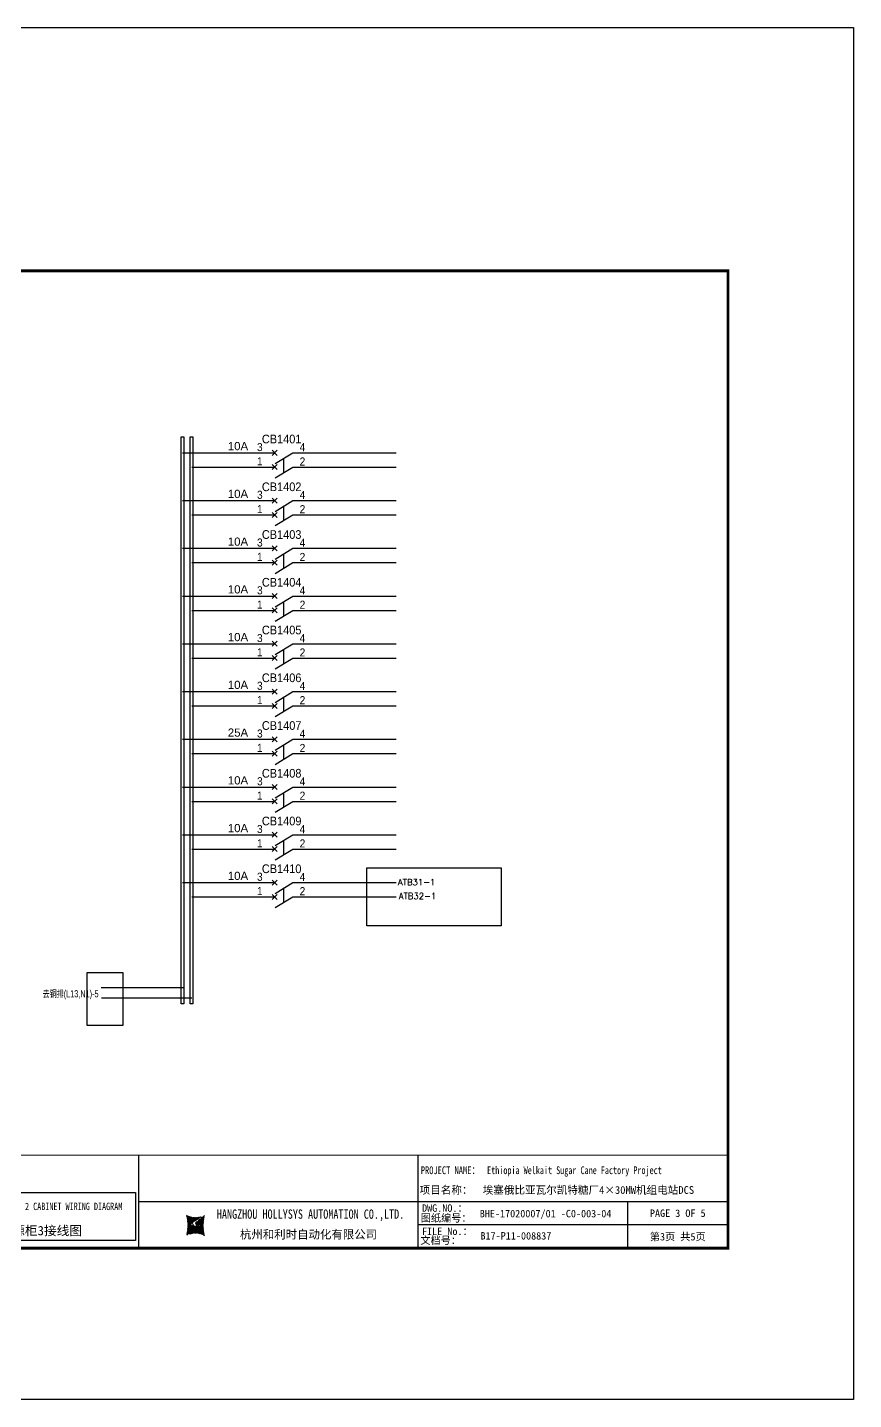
# Model space of a CAD drawing. Extents: x 81444 to 119867, y -54538 to -29386.
# Drawn here: x 103356 to 106019, y -46258 to -41832 of the extents above; entities that cross this region are included whole.
import ezdxf
from ezdxf.enums import TextEntityAlignment as Align
from ezdxf.lldxf.tags import DXFTag

# ---------------------------------------------------------------- set-up
doc = ezdxf.new("R2010")
doc.units = 0
doc.header["$LTSCALE"] = 100
doc.header["$MEASUREMENT"] = 0
for name, color, linetype in [('t', 1, 'Continuous'), ('标准图框及表格', 7, 'Continuous'), ('空气开关', 7, 'Continuous')]:
    doc.layers.add(name, color=color, linetype=linetype)
doc.styles.add('HZ', font='arial.ttf', dxfattribs={"width": 0.7})
doc.styles.add('SIMPLEX', font='simplex')
doc.styles.get("Standard").update_dxf_attribs({"font": ''})
doc.styles.get('Standard').set_extended_font_data('SimSun')
tags = doc.linetypes.add('CENTER', pattern=[2, 1.25, -0.25, 0.25, -0.25]).pattern_tags.tags
tags[10:11] = [DXFTag(74, 4), DXFTag(75, 0), DXFTag(340, '0'), DXFTag(46, 1.0), DXFTag(50, 0.0), DXFTag(44, 0.0), DXFTag(45, 0.0)]
tags[8:9] = [DXFTag(74, 4), DXFTag(75, 0), DXFTag(340, '0'), DXFTag(46, 1.0), DXFTag(50, 0.0), DXFTag(44, 0.0), DXFTag(45, 0.0)]
tags[6:7] = [DXFTag(74, 4), DXFTag(75, 0), DXFTag(340, '0'), DXFTag(46, 1.0), DXFTag(50, 0.0), DXFTag(44, 0.0), DXFTag(45, 0.0)]
tags[4:5] = [DXFTag(74, 4), DXFTag(75, 0), DXFTag(340, '0'), DXFTag(46, 1.0), DXFTag(50, 0.0), DXFTag(44, 0.0), DXFTag(45, 0.0)]
tags = doc.linetypes.add('HIDDEN', pattern=[0.375, 0.25, -0.125]).pattern_tags.tags
tags[6:7] = [DXFTag(74, 4), DXFTag(75, 0), DXFTag(340, '0'), DXFTag(46, 1.0), DXFTag(50, 0.0), DXFTag(44, 0.0), DXFTag(45, 0.0)]
tags[4:5] = [DXFTag(74, 4), DXFTag(75, 0), DXFTag(340, '0'), DXFTag(46, 1.0), DXFTag(50, 0.0), DXFTag(44, 0.0), DXFTag(45, 0.0)]
pattern_1 = [(45, (0, 0), (-0.736262898216564, 0.7362628982165641), [])]

# ---------------------------------------------------------------- blocks, each defined once
blk = doc.blocks.new('供电端子')
at = {"style": 'HZ', "width": 0.7}
blk.add_attdef('供电端子', (0, 0), '', height=17, dxfattribs=at)
blk = doc.blocks.new('图框')
at = {"layer": '标准图框及表格'}
h = blk.add_hatch(dxfattribs=at)
h.set_pattern_fill('ANSI31', color=5, scale=8.329863809039892, style=0)
h.set_pattern_definition(pattern_1)
edge = h.paths.add_edge_path()
edge.add_arc((2399.257256036391, -2998.153851416566), 55.18534773488954, 238.1092081981581, 291.6531626184834)
edge.add_line((2419.619937407027, -3049.445018414634), (2388.525499730735, -3070.242821799802))
edge.add_arc((2238.907377712399, -3078.328790578547), 135.3602868968974, 346.3915348661821, 374.2500326978034)
edge.add_line((2370.467593623529, -3110.177132109857), (2397.50623789792, -3087.85242802291))
edge.add_line((2391.339199201146, -3080.281448750429), (2396.143986595598, -3080.898839897796))
edge.add_spline(control_points=[(2397.470018868538, -3087.887634953957), (2398.35948137939, -3087.023080631327), (2399.970992452319, -3085.456697735681), (2399.869182150054, -3081.252294174519), (2397.426500162081, -3081.012803431273), (2396.121921064187, -3080.884897048199)], knot_values=[0, 0, 0, 0, 6.844331067525468, 12.40042740766005, 18.76924275352248, 18.76924275352248, 18.76924275352248, 18.76924275352248], weights=[1, 1, 1, 1, 1, 1], degree=3, periodic=0)
edge.add_spline(control_points=[(2388.515363058686, -3070.265433304907), (2387.789374929038, -3070.86905758363), (2386.478198365832, -3071.959237952229), (2385.544096281083, -3073.38263759949), (2385.127199159644, -3074.017912079413)], knot_values=[0, 0, 0, 0, 5.253673658024614, 9.488438564008057, 9.488438564008057, 9.488438564008057, 9.488438564008057], weights=[1, 1, 1, 1, 1], degree=3, periodic=0)
edge.add_spline(control_points=[(2386.272665588534, -3072.281716856574), (2385.721471206634, -3072.905523096015), (2384.632427465753, -3074.386714445929), (2384.912828655535, -3077.72895088909), (2387.858851342782, -3079.895552619193), (2390.185443934519, -3080.145534927004), (2391.314573401905, -3080.266855002868)], knot_values=[10.66597461496156, 10.66597461496156, 10.66597461496156, 10.66597461496156, 18.97770399508879, 28.89455822145742, 41.119553648298, 52.64692538081317, 52.64692538081317, 52.64692538081317, 52.64692538081317], weights=[1, 1, 1, 1, 1, 1, 1], degree=3, periodic=0)
h = blk.add_hatch(dxfattribs=at)
h.set_pattern_fill('ANSI31', color=3, scale=8.329863809039892, style=0)
h.set_pattern_definition(pattern_1)
edge = h.paths.add_edge_path()
edge.add_line((2402.469732125144, -3075.776359090531), (2407.706041465404, -3076.440586092609))
edge.add_spline(control_points=[(2401.044493204623, -3068.769946203269), (2400.155030693568, -3069.634500525768), (2398.543519620813, -3071.200883421574), (2398.645329922932, -3075.40528698259), (2401.088011911052, -3075.644777725895), (2402.392591008975, -3075.772684108895)], knot_values=[0, 0, 0, 0, 6.844331067526932, 12.40042740766158, 18.76924275352342, 18.76924275352342, 18.76924275352342, 18.76924275352342], weights=[1, 1, 1, 1, 1, 1], degree=3, periodic=0)
edge.add_line((2428.046918449632, -3046.480449047325), (2401.008274175249, -3068.805153134272))
edge.add_spline(control_points=[(2412.625169549749, -3083.918607966574), (2413.015644598316, -3083.422785431954), (2413.86377905187, -3082.052674005965), (2413.601683417044, -3078.928630268005), (2410.655660730175, -3076.762028538062), (2408.329068138031, -3076.512046230251), (2407.199938671052, -3076.390726154226)], knot_values=[12.65408913243743, 12.65408913243743, 12.65408913243743, 12.65408913243743, 18.97770399508879, 28.89455822145742, 41.119553648298, 52.64692538081317, 52.64692538081317, 52.64692538081317, 52.64692538081317], weights=[1, 1, 1, 1, 1, 1, 1], degree=3, periodic=0)
edge.add_line((2411.626283690712, -3084.975693399283), (2412.781242849298, -3083.732051979769))
edge.add_line((2410.021343801694, -3086.399138189481), (2411.626283690712, -3084.975693399414))
edge.add_line((2378.894574665755, -3107.212562742519), (2409.989012342048, -3086.414759357351))
edge.add_arc((2399.257256036391, -3158.503729740543), 55.18534773488965, 58.10920819815809, 111.6531626184834)
edge.add_arc((2559.607134360383, -3078.328790578547), 135.360286896897, 166.3915348661823, 194.2500326978024)
at = {"color": 7}
for p, q in [((2215.642035047145, -2851.581424744189), (2215.642035047145, -3151.581424744189)), ((3115.642035047145, -2851.581424744189), (3115.642035047145, -3151.581424744189)), ((0, -2911.581424744189), (1340.158172602998, -2911.581424744189)), ((2215.642035047145, -3001.581424744189), (3115.642035047145, -3001.581424744189)), ((3115.642035047145, -3001.581424744189), (4115.642035047145, -3001.581424744189)), ((3791.785572043125, -3001.581424744189), (3791.785572043125, -3151.581424744189)), ((0, -3031.581424744189), (1340.158172602998, -3031.581424744189)), ((4115.642035047145, -3076.581424744189), (3115.642035047145, -3076.581424744189))]:
    blk.add_line(p, q, dxfattribs=at)
at = {"color": 7, "const_width": 3}
blk.add_lwpolyline([(4115.642035047145, -2851.581424744189), (0, -2851.581424744189)], dxfattribs=at)
at = {"layer": 't', "color": 7}
for p, q in [((31.94938321653171, -2904.992613363662), (59.89920926059131, -2859.122325316828)), ((87.8490353046218, -2904.992613363662), (59.89920926059131, -2859.122325316828)), ((31.94938321653171, -2904.992613363662), (87.8490353046218, -2904.992613363662)), ((31.94938321653171, -2992.977239491032), (59.89920926059131, -2947.106951444141)), ((87.8490353046218, -2992.977239491032), (59.89920926059131, -2947.106951444141)), ((31.94938321653171, -2992.977239491032), (87.8490353046218, -2992.977239491032))]:
    blk.add_line(p, q, dxfattribs=at)
at = {"layer": 't', "color": 7, "const_width": 9.61519705431492}
blk.add_lwpolyline([(4115.642035047145, -3151.581424744189), (4115.642035047145, 0), (0, 0), (0, -3151.581424744189)], close=True, dxfattribs=at)
at = {"layer": 't', "color": 7, "const_width": 2.40379926357873}
for points in [[(118.7653193609731, -2852.783324375967), (118.7653193609731, -3151.581424744189)], [(299.0502641293569, -2852.783324375967), (299.0502641293569, -3151.581424744189)], [(604.3883150879992, -2852.783324375967), (604.3883150879992, -3156.41304604568)], [(791.9882990770857, -2852.783324375967), (791.9882990770857, -3156.41304604568)], [(979.588283066143, -2852.783324375967), (979.588283066143, -3156.41304604568)], [(1159.873227834585, -2852.783324375967), (1159.873227834585, -3156.41304604568)], [(1340.158172602998, -2852.783324375967), (1340.158172602998, -3156.41304604568)]]:
    blk.add_lwpolyline(points, dxfattribs=at)
at = {"color": 7, "linetype": 'CENTER'}
for s, height, p in [('图纸编号：', 24, (3125.2212882557, -3066.664538382978)), ('杭州和利时自动化有限公司', 27, (2542.549152440595, -3121.114498389041)), ('文档号：', 24, (3124.032392707933, -3138.728717091954))]:
    blk.add_text(s, height=height, dxfattribs=at).set_placement(p)
at = {"color": 7, "flags": 8}
for tag, p, height in [('DWG.NAME:', (1381.636459220965, -2910.37952511241), 25), ('PROJECTNAME:', (3125.480185663539, -2912.807924402037), 24), ('PROJECTNAME：', (3339.10867075545, -2913.108539231762), 25), ('DWG.NO.:', (3128.186172261583, -3030.402470643486), 24), ('图纸编号', (3315.362718925957, -3052.404678158069), 24), ('FILENO.:', (3128.672545599984, -3106.104124450346), 24), ('文档号', (3317.726365529132, -3124.132485953713), 24)]:
    blk.add_attdef(tag, p, '', height=height, dxfattribs=at)
for tag, height, p in [('A', 23, (59.89920926059131, -2974.881554149018)), ('设计时间', 23, (213.8658221408186, -2974.881554149018)), ('RENLIU', 24, (698.1883070825425, -2950.380597809435)), ('SHUFENWANG', 24, (885.7882910716289, -2950.380597809435)), ('FANGHOU', 24, (1069.730755450379, -2950.380597809435)), ('DANDANLI', 24, (1250.015700218792, -2950.380597809435)), ('刘仁', 23, (698.1883070825425, -3002.188376027443)), ('王姝芬', 23, (885.7882910716289, -3002.188376027443)), ('侯方', 23, (1069.730755450379, -3002.188376027443)), ('李丹丹', 23, (1250.015700218792, -3002.188376027443)), ('#10STATIONONTROLCABINETCOVER', 30, (1777.900103825072, -3017.182374560078)), ('REV.', 24, (59.38265968048654, -3063.048954873535)), ('DATE', 24, (208.907791745165, -3063.048954873535)), ('DESCRIPTION', 24, (451.7192896086781, -3063.048954873535)), ('PREPARED', 24, (698.1883070825425, -3063.048954873535)), ('CHECKED', 24, (885.7882910716144, -3063.048954873535)), ('SIGNED', 24, (1069.730755450364, -3063.048954873535)), ('APPROVED', 24, (1250.015700218792, -3063.048954873535)), ('PAGEXOFX', 24, (3953.713803545135, -3039.081424744189)), ('图纸名称', 30, (1777.900103825072, -3094.695064044037)), ('第几页共几页', 24, (3953.713803545135, -3114.081424744189))]:
    blk.add_attdef(tag, text='', height=height, dxfattribs=at).set_placement(p, align=Align.MIDDLE)
for tag, p in [('图纸名称:', (1377.81237181677, -2965.923337057193)), ('项目名称：', (3121.562334825969, -2984.305160940257)), ('项目名称：', (3325.036680579346, -2984.305160940257))]:
    blk.add_attdef(tag, text='', height=25, dxfattribs=at).set_placement(p, align=Align.BOTTOM_LEFT)
at = {"color": 7, "width": 0.8, "flags": 8}
blk.add_attdef('HANGZHOUHOLLYSYSAUTOMATIONCO.,LTD.', text='', height=24, dxfattribs=at).set_placement((2770.082304289484, -3045.714803244191), align=Align.MIDDLE)
at = {"layer": 't', "color": 7}
for s, p in [('版次', (59.89920926059131, -3117.600441270843)), ('日  期', (204.1999693705875, -3117.600441270843)), ('描  述', (444.4895954714448, -3117.600441270843)), ('设  计', (701.4970341851513, -3117.600441270843)), ('审  核', (885.5947788425256, -3117.600441270843)), ('会  签', (1065.022933075787, -3117.600441270843)), ('审  批', (1245.3078778442, -3117.600441270843))]:
    blk.add_text(s, height=25, dxfattribs=at).set_placement(p, align=Align.MIDDLE_CENTER)
at = {"layer": '标准图框及表格', "color": 5, "style": 'HZ'}
for s, p in [('pgqh', (2373.884875617339, -3059.677228196226)), ('hollilas', (2374.051901626051, -3085.968484618272))]:
    blk.add_text(s, height=5.205656721233694, dxfattribs=at).set_placement(p)
at = {"layer": '标准图框及表格', "color": 3, "style": 'HZ'}
for s, height, p in [('auto', 8.676094535389492, (2400.907127263781, -3074.200036411981)), ('hollysys', 4.338047267694746, (2402.5381050141, -3099.731461394062))]:
    blk.add_text(s, height=height, dxfattribs=at).set_placement(p)

msp = doc.modelspace()

# ---------------------------------------------------------------- linework, layer by layer
at = {"color": 43}
for p, q in [((103855.6807541408, -43204.25934521652), (104152.34536777, -43204.25934521652)), ((104210.8990990812, -43204.25934521652), (104544.5945612274, -43204.25934521652)), ((103855.6807541408, -43358.25934521652), (104152.34536777, -43358.25934521652)), ((104210.8990990812, -43358.25934521652), (104544.5945612274, -43358.25934521652)), ((103855.6807541408, -43512.25934521652), (104152.34536777, -43512.25934521652)), ((104210.8990990812, -43512.25934521652), (104544.5945612274, -43512.25934521652)), ((103855.6807541408, -43666.25934521652), (104152.34536777, -43666.25934521652)), ((104210.8990990812, -43666.25934521652), (104544.5945612274, -43666.25934521652)), ((103855.6807541408, -43820.25934521652), (104152.34536777, -43820.25934521652)), ((104210.8990990812, -43820.25934521652), (104544.5945612274, -43820.25934521652)), ((103855.6807541408, -43974.25934521652), (104152.34536777, -43974.25934521652)), ((104210.8990990812, -43974.25934521652), (104544.5945612274, -43974.25934521652)), ((103855.6807541408, -44128.25934521652), (104152.34536777, -44128.25934521652)), ((104210.8990990812, -44128.25934521652), (104544.5945612274, -44128.25934521652)), ((103855.6807541408, -44282.25934521652), (104152.34536777, -44282.25934521652)), ((104210.8990990812, -44282.25934521652), (104544.5945612274, -44282.25934521652)), ((103855.6807541408, -44436.25934521652), (104152.34536777, -44436.25934521652)), ((104210.8990990812, -44436.25934521652), (104544.5945612274, -44436.25934521652)), ((103855.6807541408, -44590.25934521652), (104152.34536777, -44590.25934521652)), ((104210.8990990812, -44590.25934521652), (104544.5945612274, -44590.25934521652)), ((103593.4875677331, -44929.24401705344), (103859.9962069171, -44929.24401705344))]:
    msp.add_line(p, q, dxfattribs=at)
at = {"color": 6}
for p, q in [((104160.4372466174, -43212.35122406385), (104144.2534889227, -43196.16746636918)), ((104144.2534889227, -43212.35122406385), (104160.4372466174, -43196.16746636918)), ((104154.4274241451, -43239.04733139415), (104210.8990990812, -43204.25934521652)), ((104144.2534889227, -43258.46285949535), (104160.4372466174, -43242.27910180068)), ((104160.4372466174, -43258.46285949535), (104144.2534889227, -43242.27910180068)), ((104154.4274241451, -43285.15896682565), (104210.8990990812, -43250.37098064802)), ((104160.4372466174, -43366.35122406385), (104144.2534889227, -43350.16746636918)), ((104144.2534889227, -43366.35122406385), (104160.4372466174, -43350.16746636918)), ((104154.4274241451, -43393.04733139415), (104210.8990990812, -43358.25934521652)), ((104160.4372466174, -43412.46285949535), (104144.2534889227, -43396.27910180068)), ((104144.2534889227, -43412.46285949535), (104160.4372466174, -43396.27910180068)), ((104154.4274241451, -43439.15896682565), (104210.8990990812, -43404.37098064802)), ((104144.2534889227, -43520.35122406385), (104160.4372466174, -43504.16746636918)), ((104160.4372466174, -43520.35122406385), (104144.2534889227, -43504.16746636918)), ((104154.4274241451, -43547.04733139415), (104210.8990990812, -43512.25934521652)), ((104144.2534889227, -43566.46285949535), (104160.4372466174, -43550.27910180068)), ((104160.4372466174, -43566.46285949535), (104144.2534889227, -43550.27910180068)), ((104154.4274241451, -43593.15896682565), (104210.8990990812, -43558.37098064802)), ((104160.4372466174, -43674.35122406385), (104144.2534889227, -43658.16746636918)), ((104144.2534889227, -43674.35122406385), (104160.4372466174, -43658.16746636918)), ((104154.4274241451, -43701.04733139415), (104210.8990990812, -43666.25934521652)), ((104160.4372466174, -43720.46285949535), (104144.2534889227, -43704.27910180068)), ((104144.2534889227, -43720.46285949535), (104160.4372466174, -43704.27910180068)), ((104154.4274241451, -43747.15896682565), (104210.8990990812, -43712.37098064802)), ((104144.2534889227, -43828.35122406385), (104160.4372466174, -43812.16746636918)), ((104160.4372466174, -43828.35122406385), (104144.2534889227, -43812.16746636918)), ((104154.4274241451, -43855.04733139415), (104210.8990990812, -43820.25934521652)), ((104144.2534889227, -43874.46285949535), (104160.4372466174, -43858.27910180068)), ((104160.4372466174, -43874.46285949535), (104144.2534889227, -43858.27910180068)), ((104154.4274241451, -43901.15896682565), (104210.8990990812, -43866.37098064802)), ((104160.4372466174, -43982.35122406385), (104144.2534889227, -43966.16746636918)), ((104144.2534889227, -43982.35122406385), (104160.4372466174, -43966.16746636918)), ((104154.4274241451, -44009.04733139415), (104210.8990990812, -43974.25934521652)), ((104160.4372466174, -44028.46285949535), (104144.2534889227, -44012.27910180068)), ((104144.2534889227, -44028.46285949535), (104160.4372466174, -44012.27910180068)), ((104154.4274241451, -44055.15896682565), (104210.8990990812, -44020.37098064802)), ((104160.4372466174, -44136.35122406385), (104144.2534889227, -44120.16746636918)), ((104144.2534889227, -44136.35122406385), (104160.4372466174, -44120.16746636918)), ((104160.4372466174, -44182.46285949535), (104144.2534889227, -44166.27910180068)), ((104144.2534889227, -44182.46285949535), (104160.4372466174, -44166.27910180068)), ((104154.4274241451, -44163.04733139415), (104210.8990990812, -44128.25934521652)), ((104154.4274241451, -44209.15896682565), (104210.8990990812, -44174.37098064802)), ((104144.2534889227, -44290.35122406385), (104160.4372466174, -44274.16746636918)), ((104160.4372466174, -44290.35122406385), (104144.2534889227, -44274.16746636918)), ((104154.4274241451, -44317.04733139415), (104210.8990990812, -44282.25934521652)), ((104144.2534889227, -44336.46285949535), (104160.4372466174, -44320.27910180068)), ((104160.4372466174, -44336.46285949535), (104144.2534889227, -44320.27910180068)), ((104154.4274241451, -44363.15896682565), (104210.8990990812, -44328.37098064802)), ((104160.4372466174, -44444.35122406385), (104144.2534889227, -44428.16746636918)), ((104144.2534889227, -44444.35122406385), (104160.4372466174, -44428.16746636918)), ((104160.4372466174, -44490.46285949535), (104144.2534889227, -44474.27910180068)), ((104144.2534889227, -44490.46285949535), (104160.4372466174, -44474.27910180068)), ((104154.4274241451, -44471.04733139415), (104210.8990990812, -44436.25934521652)), ((104154.4274241451, -44517.15896682565), (104210.8990990812, -44482.37098064802)), ((104160.4372466174, -44598.35122406385), (104144.2534889227, -44582.16746636918)), ((104144.2534889227, -44598.35122406385), (104160.4372466174, -44582.16746636918)), ((104154.4274241451, -44625.04733139415), (104210.8990990812, -44590.25934521652)), ((104160.4372466174, -44644.46285949535), (104144.2534889227, -44628.27910180068)), ((104144.2534889227, -44644.46285949535), (104160.4372466174, -44628.27910180068)), ((104154.4274241451, -44671.15896682565), (104210.8990990812, -44636.37098064802))]:
    msp.add_line(p, q, dxfattribs=at)
at = {"color": 5}
for p, q in [((103885.3807541408, -43250.37098064802), (104152.34536777, -43250.37098064802)), ((104210.8990990812, -43250.37098064802), (104544.0049115623, -43250.37098064802)), ((103885.3807541408, -43404.37098064802), (104152.34536777, -43404.37098064802)), ((104210.8990990812, -43404.37098064802), (104544.0049115623, -43404.37098064802)), ((103885.3807541408, -43558.37098064802), (104152.34536777, -43558.37098064802)), ((104210.8990990812, -43558.37098064802), (104544.0049115623, -43558.37098064802)), ((103885.3807541408, -43712.37098064802), (104152.34536777, -43712.37098064802)), ((104210.8990990812, -43712.37098064802), (104544.0049115623, -43712.37098064802)), ((103885.3807541408, -43866.37098064802), (104152.34536777, -43866.37098064802)), ((104210.8990990812, -43866.37098064802), (104544.0049115623, -43866.37098064802)), ((103885.3807541408, -44020.37098064802), (104152.34536777, -44020.37098064802)), ((104210.8990990812, -44020.37098064802), (104544.0049115623, -44020.37098064802)), ((103885.3807541408, -44174.37098064802), (104152.34536777, -44174.37098064802)), ((104210.8990990812, -44174.37098064802), (104544.0049115623, -44174.37098064802)), ((103885.3807541408, -44328.37098064802), (104152.34536777, -44328.37098064802)), ((104210.8990990812, -44328.37098064802), (104544.0049115623, -44328.37098064802)), ((103885.3807541408, -44482.37098064802), (104152.34536777, -44482.37098064802)), ((104210.8990990812, -44482.37098064802), (104544.0049115623, -44482.37098064802)), ((103885.3807541408, -44636.37098064802), (104152.34536777, -44636.37098064802)), ((104210.8990990812, -44636.37098064802), (104544.0049115623, -44636.37098064802)), ((103594.9511019749, -44961.67629012222), (103885.5490335575, -44961.67629012222))]:
    msp.add_line(p, q, dxfattribs=at)
at = {"color": 1}
for points in [[(101010.8797457718, -41832.22139297189), (106018.8249515577, -41832.22139297189), (106018.8249515577, -46257.79608473289), (101010.8797457718, -46257.79608473289)], [(104450.0363790539, -44542.2905317924), (104882.6062366241, -44542.2905317924), (104882.6062366241, -44729.59286960398), (104450.0363790539, -44729.59286960398)], [(103548.647427474, -44880.7259405652), (103663.409868586, -44880.7259405652), (103663.409868586, -45051.65483579149), (103548.647427474, -45051.65483579149)], [(102852.0635868008, -45589.83424043767), (103704.5806667999, -45589.83424043767), (103704.5806667999, -45744.78853282686), (102852.0635868008, -45744.78853282686)]]:
    msp.add_lwpolyline(points, close=True, dxfattribs=at)
at = {"color": 43}
msp.add_lwpolyline([(103859.6680404645, -43152.55934521653), (103859.6680404645, -44981.3873226506), (103851.8307541408, -44981.3873226506), (103851.8307541408, -43152.55934521653)], close=True, dxfattribs=at)
at = {"color": 5}
msp.add_lwpolyline([(103888.8180404644, -43152.55934521653), (103888.8180404644, -44981.3873226506), (103880.9807541408, -44981.3873226506), (103880.9807541408, -43152.55934521653)], close=True, dxfattribs=at)
at = {"layer": '空气开关', "color": 6}
for p, q in [((104182.6632616131, -43267.76497373682), (104182.6632616131, -43221.65333830535)), ((104182.6632616131, -43421.76497373682), (104182.6632616131, -43375.65333830535)), ((104182.6632616131, -43575.76497373682), (104182.6632616131, -43529.65333830535)), ((104182.6632616131, -43729.76497373682), (104182.6632616131, -43683.65333830535)), ((104182.6632616131, -43883.76497373682), (104182.6632616131, -43837.65333830535)), ((104182.6632616131, -44037.76497373682), (104182.6632616131, -43991.65333830535)), ((104182.6632616131, -44191.76497373682), (104182.6632616131, -44145.65333830535)), ((104182.6632616131, -44345.76497373682), (104182.6632616131, -44299.65333830535)), ((104182.6632616131, -44499.76497373682), (104182.6632616131, -44453.65333830535)), ((104182.6632616131, -44653.76497373682), (104182.6632616131, -44607.65333830535))]:
    msp.add_line(p, q, dxfattribs=at)

# ---------------------------------------------------------------- block references
at = {"color": 1}
ref = msp.add_blockref('图框', (101498.4907451487, -42617.58369194617), dxfattribs=at)
ref.add_attrib('第几页共几页', '第3页 共5页', dxfattribs={"color": 7, "height": 24, "flags": 8}).set_placement((105452.2045486939, -45731.66511669036), align=Align.MIDDLE)
ref.add_attrib('图纸编号', 'BHE-17020007/01 -C0-003-04', (104813.8534640747, -45669.98837010424), dxfattribs={"color": 7, "height": 24, "flags": 8})
ref.add_attrib('文档号', 'B17-P11-008837', (104816.2171106779, -45741.71617789989), dxfattribs={"color": 7, "height": 24, "flags": 8})
ref.add_attrib('图纸名称', '1# & 2# 锅炉电源柜3接线图', dxfattribs={"color": 7, "height": 30, "flags": 8}).set_placement((103276.3908489738, -45712.27875599021), align=Align.MIDDLE)
ref.add_attrib('刘仁', '史丽红', dxfattribs={"color": 7, "height": 23, "flags": 8}).set_placement((102196.6790522313, -45619.77206797362), align=Align.MIDDLE)
ref.add_attrib('王姝芬', '潘丽君', dxfattribs={"color": 7, "height": 23, "flags": 8}).set_placement((102384.2790362204, -45619.77206797362), align=Align.MIDDLE)
ref.add_attrib('侯方', '张洁', dxfattribs={"color": 7, "height": 23, "flags": 8}).set_placement((102568.2215005991, -45619.77206797362), align=Align.MIDDLE)
ref.add_attrib('李丹丹', '王晓磊', dxfattribs={"color": 7, "height": 23, "flags": 8}).set_placement((102748.5064453675, -45619.77206797362), align=Align.MIDDLE)
ref.add_attrib('设计时间', '17.05.03', dxfattribs={"color": 7, "height": 23, "flags": 8}).set_placement((101712.3565672896, -45592.46524609519), align=Align.MIDDLE)
ref.add_attrib('A', 'D', dxfattribs={"color": 7, "height": 23, "flags": 8}).set_placement((101558.3899544093, -45592.46524609519), align=Align.MIDDLE)
ref.add_attrib('REV.', 'REV.', dxfattribs={"color": 7, "height": 24, "flags": 8}).set_placement((101557.8734048292, -45680.63264681971), align=Align.MIDDLE)
ref.add_attrib('DATE', 'DATE', dxfattribs={"color": 7, "height": 24, "flags": 8}).set_placement((101707.3985368939, -45680.63264681971), align=Align.MIDDLE)
ref.add_attrib('DESCRIBE', 'DESCRIPTION', dxfattribs={"color": 7, "height": 24, "flags": 8}).set_placement((101950.2100347574, -45680.63264681971), align=Align.MIDDLE)
ref.add_attrib('PREPARE', 'PREPARED', dxfattribs={"color": 7, "height": 24, "flags": 8}).set_placement((102196.6790522313, -45680.63264681971), align=Align.MIDDLE)
ref.add_attrib('VERIFY', 'CHECKED', dxfattribs={"color": 7, "height": 24, "flags": 8}).set_placement((102384.2790362203, -45680.63264681971), align=Align.MIDDLE)
ref.add_attrib('SIGN', 'SIGNED', dxfattribs={"color": 7, "height": 24, "flags": 8}).set_placement((102568.2215005991, -45680.63264681971), align=Align.MIDDLE)
ref.add_attrib('APPROVER', 'APPROVED', dxfattribs={"color": 7, "height": 24, "flags": 8}).set_placement((102748.5064453675, -45680.63264681971), align=Align.MIDDLE)
ref.add_attrib('RENLIU', 'Lihong Shi', dxfattribs={"color": 7, "height": 24, "flags": 8}).set_placement((102196.6790522313, -45567.96428975561), align=Align.MIDDLE)
ref.add_attrib('SHUFENWANG', 'Lijun Pan', dxfattribs={"color": 7, "height": 24, "width": 0.9, "flags": 8}).set_placement((102384.2790362204, -45567.96428975561), align=Align.MIDDLE)
ref.add_attrib('FANGHOU', 'Jie  Zhang', dxfattribs={"color": 7, "height": 24, "flags": 8}).set_placement((102568.2215005991, -45567.96428975561), align=Align.MIDDLE)
ref.add_attrib('DANDANLI', 'Xiaolei Wang', dxfattribs={"color": 7, "height": 24, "flags": 8}).set_placement((102748.5064453675, -45567.96428975561), align=Align.MIDDLE)
ref.add_attrib('DWG.NAME:', 'DWG.NAME:', (102880.1272043697, -45527.96321705858), dxfattribs={"color": 7, "height": 25, "flags": 8})
ref.add_attrib('#10STATIONONTROLCABINETCOVER', '1# & 2#  BOILER POWER DISTRIBUTION 2 CABINET WIRING DIAGRAM', dxfattribs={"color": 7, "height": 24, "width": 0.8, "flags": 8}).set_placement((103276.3908489738, -45634.76606650625), align=Align.MIDDLE)
ref.add_attrib('图纸名称:', '图纸名称:', dxfattribs={"color": 7, "height": 25, "flags": 8}).set_placement((102876.3031169655, -45583.50702900337), align=Align.BOTTOM_LEFT)
ref.add_attrib('HANGZHOUHOLLYSYSAUTOMATIONCO.,LTD', 'HANGZHOU HOLLYSYS AUTOMATION CO.,LTD.', dxfattribs={"color": 7, "height": 30, "width": 0.8, "flags": 8}).set_placement((104268.5730494382, -45663.29849519036), align=Align.MIDDLE)
ref.add_attrib('PROJECTNAME：', 'PROJECT NAME：', (104623.8771673789, -45530.69223117793), dxfattribs={"color": 7, "height": 25, "width": 0.8, "flags": 8})
ref.add_attrib('项目名称：', '项目名称：', dxfattribs={"color": 7, "height": 25, "flags": 8}).set_placement((104620.0530799747, -45601.88885288643), align=Align.BOTTOM_LEFT)
ref.add_attrib('PROJECTNAME：', 'Ethiopia Welkait Sugar Cane Factory Project', (104837.5994159042, -45530.69223117793), dxfattribs={"color": 7, "height": 25, "width": 0.7, "flags": 8})
ref.add_attrib('项目名称：', '埃塞俄比亚瓦尔凯特糖厂4×30MW机组电站DCS', dxfattribs={"color": 7, "height": 25, "flags": 8}).set_placement((104823.5274257281, -45601.88885288643), align=Align.BOTTOM_LEFT)
ref.add_attrib('PAGEXOFX', 'PAGE 3 OF 5', dxfattribs={"color": 7, "height": 24, "flags": 8}).set_placement((105452.2045486939, -45656.66511669036), align=Align.MIDDLE)
ref.add_attrib('DWG.NO.：', 'DWG.NO.：', (104627.8657937687, -45652.17223824569), dxfattribs={"color": 7, "height": 24, "flags": 8})
ref.add_attrib('FILENO.：', 'FILE No.：', (104627.8657937687, -45727.17223824569), dxfattribs={"color": 7, "height": 24, "flags": 8})
ref = msp.add_blockref('供电端子', (104175.333312993, -43173.79118864569), dxfattribs=dict(xscale=0.9349999999976717, yscale=0.9349999999976717))
ref.add_attrib('供电端子', 'CB1401', dxfattribs={"height": 28.05, "style": 'HZ', "width": 0.9}).set_placement((104175.333312993, -43173.79118864569), align=Align.CENTER)
ref = msp.add_blockref('供电端子', (104034.533312993, -43195.79118864569), dxfattribs=dict(xscale=0.9349999999976717, yscale=0.9349999999976717))
ref.add_attrib('供电端子', '10A', dxfattribs={"height": 26.4, "style": 'HZ'}).set_placement((104034.533312993, -43195.79118864569), align=Align.CENTER)
ref = msp.add_blockref('供电端子', (104034.533312993, -43349.79118864569), dxfattribs=dict(xscale=0.9349999999976717, yscale=0.9349999999976717))
ref.add_attrib('供电端子', '10A', dxfattribs={"height": 26.4, "style": 'HZ'}).set_placement((104034.533312993, -43349.79118864569), align=Align.CENTER)
ref = msp.add_blockref('供电端子', (104175.333312993, -43327.79118864569), dxfattribs=dict(xscale=0.9349999999976717, yscale=0.9349999999976717))
ref.add_attrib('供电端子', 'CB1402', dxfattribs={"height": 28.05, "style": 'HZ', "width": 0.9}).set_placement((104175.333312993, -43327.79118864569), align=Align.CENTER)
ref = msp.add_blockref('供电端子', (104175.333312993, -43481.79118864569), dxfattribs=dict(xscale=0.9349999999976717, yscale=0.9349999999976717))
ref.add_attrib('供电端子', 'CB1403', dxfattribs={"height": 28.05, "style": 'HZ', "width": 0.9}).set_placement((104175.333312993, -43481.79118864569), align=Align.CENTER)
ref = msp.add_blockref('供电端子', (104034.533312993, -43503.79118864569), dxfattribs=dict(xscale=0.9349999999976717, yscale=0.9349999999976717))
ref.add_attrib('供电端子', '10A', dxfattribs={"height": 26.4, "style": 'HZ'}).set_placement((104034.533312993, -43503.79118864569), align=Align.CENTER)
ref = msp.add_blockref('供电端子', (104034.533312993, -43657.79118864569), dxfattribs=dict(xscale=0.9349999999976717, yscale=0.9349999999976717))
ref.add_attrib('供电端子', '10A', dxfattribs={"height": 26.4, "style": 'HZ'}).set_placement((104034.533312993, -43657.79118864569), align=Align.CENTER)
ref = msp.add_blockref('供电端子', (104175.333312993, -43635.79118864569), dxfattribs=dict(xscale=0.9349999999976717, yscale=0.9349999999976717))
ref.add_attrib('供电端子', 'CB1404', dxfattribs={"height": 28.05, "style": 'HZ', "width": 0.9}).set_placement((104175.333312993, -43635.79118864569), align=Align.CENTER)
ref = msp.add_blockref('供电端子', (104175.333312993, -43789.79118864569), dxfattribs=dict(xscale=0.9349999999976717, yscale=0.9349999999976717))
ref.add_attrib('供电端子', 'CB1405', dxfattribs={"height": 28.05, "style": 'HZ', "width": 0.9}).set_placement((104175.333312993, -43789.79118864569), align=Align.CENTER)
ref = msp.add_blockref('供电端子', (104034.533312993, -43811.79118864569), dxfattribs=dict(xscale=0.9349999999976717, yscale=0.9349999999976717))
ref.add_attrib('供电端子', '10A', dxfattribs={"height": 26.4, "style": 'HZ'}).set_placement((104034.533312993, -43811.79118864569), align=Align.CENTER)
ref = msp.add_blockref('供电端子', (104034.533312993, -43965.79118864569), dxfattribs=dict(xscale=0.9349999999976717, yscale=0.9349999999976717))
ref.add_attrib('供电端子', '10A', dxfattribs={"height": 26.4, "style": 'HZ'}).set_placement((104034.533312993, -43965.79118864569), align=Align.CENTER)
ref = msp.add_blockref('供电端子', (104175.333312993, -43943.79118864569), dxfattribs=dict(xscale=0.9349999999976717, yscale=0.9349999999976717))
ref.add_attrib('供电端子', 'CB1406', dxfattribs={"height": 28.05, "style": 'HZ', "width": 0.9}).set_placement((104175.333312993, -43943.79118864569), align=Align.CENTER)
ref = msp.add_blockref('供电端子', (104175.333312993, -44097.79118864569), dxfattribs=dict(xscale=0.9349999999976717, yscale=0.9349999999976717))
ref.add_attrib('供电端子', 'CB1407', dxfattribs={"height": 28.05, "style": 'HZ', "width": 0.9}).set_placement((104175.333312993, -44097.79118864569), align=Align.CENTER)
ref = msp.add_blockref('供电端子', (104034.533312993, -44119.79118864569), dxfattribs=dict(xscale=0.9349999999976717, yscale=0.9349999999976717))
ref.add_attrib('供电端子', '25A', dxfattribs={"height": 26.4, "style": 'HZ'}).set_placement((104034.533312993, -44119.79118864569), align=Align.CENTER)
ref = msp.add_blockref('供电端子', (104034.533312993, -44273.79118864569), dxfattribs=dict(xscale=0.9349999999976717, yscale=0.9349999999976717))
ref.add_attrib('供电端子', '10A', dxfattribs={"height": 26.4, "style": 'HZ'}).set_placement((104034.533312993, -44273.79118864569), align=Align.CENTER)
ref = msp.add_blockref('供电端子', (104175.333312993, -44251.79118864569), dxfattribs=dict(xscale=0.9349999999976717, yscale=0.9349999999976717))
ref.add_attrib('供电端子', 'CB1408', dxfattribs={"height": 28.05, "style": 'HZ', "width": 0.9}).set_placement((104175.333312993, -44251.79118864569), align=Align.CENTER)
ref = msp.add_blockref('供电端子', (104175.333312993, -44405.79118864569), dxfattribs=dict(xscale=0.9349999999976717, yscale=0.9349999999976717))
ref.add_attrib('供电端子', 'CB1409', dxfattribs={"height": 28.05, "style": 'HZ', "width": 0.9}).set_placement((104175.333312993, -44405.79118864569), align=Align.CENTER)
ref = msp.add_blockref('供电端子', (104034.533312993, -44427.79118864569), dxfattribs=dict(xscale=0.9349999999976717, yscale=0.9349999999976717))
ref.add_attrib('供电端子', '10A', dxfattribs={"height": 26.4, "style": 'HZ'}).set_placement((104034.533312993, -44427.79118864569), align=Align.CENTER)
ref = msp.add_blockref('供电端子', (104034.533312993, -44581.79118864569), dxfattribs=dict(xscale=0.9349999999976717, yscale=0.9349999999976717))
ref.add_attrib('供电端子', '10A', dxfattribs={"height": 26.4, "style": 'HZ'}).set_placement((104034.533312993, -44581.79118864569), align=Align.CENTER)
ref = msp.add_blockref('供电端子', (104175.333312993, -44559.79118864569), dxfattribs=dict(xscale=0.9349999999976717, yscale=0.9349999999976717))
ref.add_attrib('供电端子', 'CB1410', dxfattribs={"height": 28.05, "style": 'HZ', "width": 0.9}).set_placement((104175.333312993, -44559.79118864569), align=Align.CENTER)

# ---------------------------------------------------------------- texts
at = {"color": 7, "linetype": 'HIDDEN', "lineweight": -3, "style": 'SIMPLEX'}
for s, p in [('ATB31-1', (104610.5006614877, -44589.08826196009)), ('ATB32-1', (104613.2689529872, -44633.8999722786))]:
    msp.add_text(s, height=20, dxfattribs=at).set_placement(p, align=Align.MIDDLE)
at = {"style": 'HZ', "width": 0.7}
msp.add_text('去铜排(L13,N1)-5', height=23.1, dxfattribs=at).set_placement((103404.8953558713, -44960.49923415016))
at = {"layer": '空气开关', "style": 'HZ', "width": 0.9}
for s, p in [('3', (104095.935599592, -43198.5643828943)), ('4', (104233.3480991744, -43199.02254732723)), ('1', (104095.935599592, -43244.6760183258)), ('2', (104233.3480991744, -43245.13418275873)), ('3', (104095.935599592, -43352.5643828943)), ('4', (104233.3480991744, -43353.02254732723)), ('1', (104095.935599592, -43398.6760183258)), ('2', (104233.3480991744, -43399.13418275873)), ('3', (104095.935599592, -43506.5643828943)), ('4', (104233.3480991744, -43507.02254732723)), ('1', (104095.935599592, -43552.6760183258)), ('2', (104233.3480991744, -43553.13418275873)), ('3', (104095.935599592, -43660.5643828943)), ('4', (104233.3480991744, -43661.02254732723)), ('1', (104095.935599592, -43706.6760183258)), ('2', (104233.3480991744, -43707.13418275873)), ('3', (104095.935599592, -43814.5643828943)), ('4', (104233.3480991744, -43815.02254732723)), ('1', (104095.935599592, -43860.6760183258)), ('2', (104233.3480991744, -43861.13418275873)), ('3', (104095.935599592, -43968.5643828943)), ('4', (104233.3480991744, -43969.02254732723)), ('1', (104095.935599592, -44014.6760183258)), ('2', (104233.3480991744, -44015.13418275873)), ('3', (104095.935599592, -44122.56438289433)), ('4', (104233.3480991744, -44123.02254732723)), ('1', (104095.935599592, -44168.6760183258)), ('2', (104233.3480991744, -44169.13418275873)), ('3', (104095.935599592, -44276.56438289433)), ('4', (104233.3480991744, -44277.02254732723)), ('1', (104095.935599592, -44322.6760183258)), ('2', (104233.3480991744, -44323.13418275873)), ('3', (104095.935599592, -44430.56438289433)), ('4', (104233.3480991744, -44431.02254732723)), ('1', (104095.935599592, -44476.6760183258)), ('2', (104233.3480991744, -44477.13418275873)), ('3', (104095.935599592, -44584.56438289433)), ('4', (104233.3480991744, -44585.02254732723)), ('1', (104095.935599592, -44630.6760183258)), ('2', (104233.3480991744, -44631.13418275873))]:
    msp.add_text(s, height=26.00961058081033, dxfattribs=at).set_placement(p)

doc.saveas('drawing.dxf')
